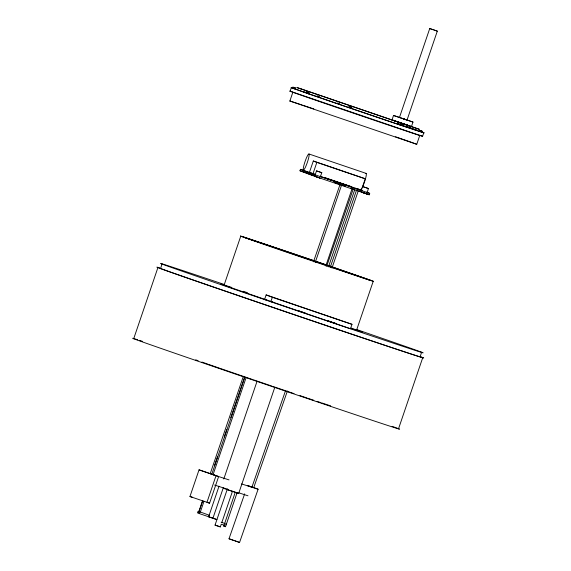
<?xml version="1.0" encoding="UTF-8"?>
<svg xmlns="http://www.w3.org/2000/svg" width="571" height="571" viewBox="0 0 571 571"><rect width="100%" height="100%" fill="white"/><g stroke="black" fill="none" stroke-linecap="round" stroke-linejoin="round"><path stroke-width="0.86" d="M224.546 526.369L223.761 526.098L235.252 492.302L236.701 492.802M133.693 338.739L157.91 267.599M162.071 264.052L160.558 268.498A138.082 0.721 18.8 0 0 305.956 318.661A138.082 0.721 18.8 0 0 420.12 356.675L421.634 352.228M223.96 285.507L240.769 236.13M290.111 91.182L291.324 87.627M289.861 101.024L292.894 92.131L419.778 135.413L416.751 144.306L289.861 101.024L293.986 102.33M366.496 192.141L369.708 193.362L369.223 194.79L312.009 175.361L299.968 170.772L300.446 169.351L314.749 174.205M209.571 503.172L189.957 496.513L199.036 469.84L218.65 476.492L209.571 503.172L206.959 502.33L216.038 475.657L199.036 469.84M264.623 299.347L266.136 294.907L351.986 324.314L350.473 328.76L264.623 299.347L267.135 300.203M315.428 174.762L309.375 172.556L313.308 161.001L365.269 178.787L361.336 190.35L320.438 176.46L321.808 172.706L316.505 170.893L314.692 176.232L319.981 178.031M210.749 473.809L210.228 473.63L243.36 376.318M312.009 175.361L312.494 173.941L300.446 169.351M312.922 173.912L316.862 162.35L313.308 161.001M199.6 512.922L198.522 512.551L202.519 500.796M214.532 465.522L217.672 456.286M224.253 436.972L226.823 429.413M230.827 417.651L244.552 377.345M202.791 500.646L198.715 512.622M211.698 474.48L244.745 377.417M270.832 301.716L272.346 297.27L266.136 294.907M200.278 512.208L203.997 501.295M213.147 474.422L246.022 377.838M219.028 486.214L208.608 516.819L216.944 519.574L197.723 513.043L197.709 512.351L198.308 511.259L209.578 515.37M223.782 479.012L256.964 381.549M212.912 518.29L223.325 487.684M217.373 525.912L215.046 525.106L227.365 488.969M215.039 525.099L220.335 526.905L221.255 524.214L224.581 525.356M221.826 522.529L232.447 491.338L230.848 490.803M313.486 261.796L340.009 184.54M315.256 262.403L341.579 185.075M223.803 526.112L225.524 526.698L237.022 492.909L236.658 492.773M230.177 490.582L238.671 493.451L274.708 387.581M325.798 265.943L352.121 188.616M326.683 266.286L353.213 189.022M328.461 266.885L354.784 189.558M330.209 267.478L356.532 190.15M331.979 268.077L358.303 190.757L357.268 190.407M363.67 192.884L361.35 192.077L366.639 193.876L368.452 188.544L366.118 187.731M407.216 120.06L412.976 122.073L411.463 126.519L392.006 119.903L393.519 115.463L399.729 117.512M401.834 118.304L399.457 117.476L429.735 28.55L437.307 31.134L407.037 120.06L404.753 119.296M356.404 330.688L373.213 281.303M422.561 136.362L423.768 132.807M398.551 428.714L422.768 357.574M233.603 540.394L229.007 538.774L244.652 493.858M252.725 487.356L251.954 487.077L285.343 391.235M287.399 391.007L253.71 487.691L253.181 487.513M229.007 538.767L239.563 542.45L258.106 489.226L253.51 487.598M225.859 524.963L226.023 523.878M198.173 512.415L198.308 511.259M209.264 516.455L208.858 516.834L209.5 515.085M392.006 119.903L402.612 123.45M412.976 122.073L403.79 118.975M399.964 124.921L401.499 125.463M403.312 126.07L400.485 125.099M419.143 131.223L422.59 132.401L422.169 132.251M399.457 117.476L400.192 117.712M418.836 131.123L403.754 126.177M321.808 172.706L319.539 171.942M368.452 188.544L363.156 186.738L365.49 187.545M314.692 176.232L316.962 176.989M319.988 178.038L317.719 177.281M341.501 185.054L340.544 184.726M354.769 189.558L353.977 189.294M229.014 479.89L211.491 474.258A4.696 4.489 -72.2 0 1 212.598 474.637M241.533 483.915L250.712 486.863A4.696 4.489 -72.2 0 1 251.825 487.241M214.603 485.065L227.957 489.354M238.806 492.837L247.985 495.792M189.957 496.513L192.57 497.355M292.53 88.034L293.858 88.498M303.394 91.617L304.971 92.138M294.8 102.602L302.145 105.028M251.947 487.077L258.106 489.226M227.658 489.697L227.144 489.533L229.478 490.339M316.969 96.135L319.382 96.942M407.651 127.04L408.351 127.276M401.342 125.377L351.843 108.633M302.98 105.307L313.8 108.918M410.271 127.947L409.436 127.668M305.014 172.506L303.415 171.971L305.071 172.549M244.759 376.796L244.095 376.575M211.427 474.044L211.998 474.23L210.97 473.887M401.748 118.233L402.705 118.561M317.355 96.256L317.797 96.406M337.318 102.994L339.766 103.822M306.441 173.02L308.711 173.777L306.377 172.97M402.212 118.354L404.76 119.225M401.734 118.304L404.289 119.175M293.672 88.412L295.6 89.076M308.968 153.984A8.451 1.221 -71.2 0 1 305.706 166.611A8.451 1.221 -71.2 0 1 303.922 165.297A8.451 1.221 -71.2 0 1 308.968 153.984L366.175 173.413M316.862 162.35L365.269 178.787M325.691 177.916L351.772 186.774M309.375 172.556L315.213 174.54M320.224 176.246L321.894 176.81M325.234 177.945L351.943 187.01M355.276 188.145L361.336 190.35M312.494 173.941L369.708 193.362M299.968 170.772L315.106 175.911M334.456 182.484L340.352 184.483M342.871 185.339L345.398 186.196M353.092 188.951L352.443 188.73M314.578 260.926L243.417 237.029L370.565 280.404L332.393 267.021M272.346 297.27L351.986 324.314M270.49 301.345L273.002 302.195M297.313 310.453L304.857 313.015M327.49 320.702L335.876 323.543M230.377 490.682L223.932 488.476M433.068 29.713L429.742 28.557M433.974 29.977L437.307 31.134M403.697 118.896L406.395 119.782M402.798 118.632L393.519 115.463M403.247 123.671L407.88 125.256M294.158 87.613C289.212 85.9 299.432 89.411 294.436 87.684M420.984 130.873C416.038 129.16 426.252 132.672 421.262 130.945M307.391 92.388C302.444 90.682 312.665 94.194 307.669 92.466M350.216 107.112C345.277 105.399 355.49 108.911 350.494 107.184M317.169 96.171L317.626 96.328M409.257 127.583L410.121 127.883M294.136 88.576L295 88.869M318.839 171.707L316.512 170.9M364.305 193.069L366.632 193.869M315.385 261.204L326.719 265.08M328.339 265.636L330.773 266.464M232.261 491.224L235.659 492.388M221.148 522.208L225.167 523.578M224.724 526.419L225.516 526.69M218.001 526.098L220.327 526.897M408.522 127.354L407.765 127.09M405.531 119.525L406.245 119.774M408.465 125.463L409.643 125.87M397.816 123.657L401.934 125.078M309.039 93.929L351.829 108.64L351.408 108.49M395.56 136.776L402.726 139.253M406.052 126.505L413.454 129.096M308.583 93.772L309.004 93.922L296.256 89.312M403.519 139.524L411.263 142.236M351.493 188.309L350.951 188.116M234.966 540.823L239.556 542.443M237.186 492.923L238.671 493.451M414.275 129.389L417.18 130.438M412.034 142.507L416.751 144.306M410.863 126.298L411.463 126.519M357.66 188.773L362.478 190.614M359.587 191.114L369.223 194.79M392.127 426.366A140.901 0.735 18.8 0 1 278.919 388.858A140.901 0.735 18.8 0 1 134.078 338.667M134.52 338.803A140.901 0.735 18.8 0 1 137.675 339.788M139.374 340.337A140.901 0.735 18.8 0 1 142.365 341.308M330.659 405.867A75.151 0.393 18.8 0 1 321.68 402.898M320.709 402.576A75.151 0.393 18.8 0 1 317.048 401.356M313.879 400.292A75.151 0.393 18.8 0 1 307.926 398.294M307.041 397.994A75.151 0.393 18.8 0 1 299.925 395.596M294.029 393.612A75.151 0.393 18.8 0 1 272.467 386.303M271.632 386.017A75.151 0.393 18.8 0 1 253.909 379.979M253.046 379.686A75.151 0.393 18.8 0 1 220.506 368.516M219.564 368.195A75.151 0.393 18.8 0 1 208.643 364.405M207.93 364.155A75.151 0.393 18.8 0 1 201.941 362.057M198.137 360.708A75.151 0.393 18.8 0 1 195.689 359.809M420.663 356.789A140.901 0.735 18.8 0 1 290.839 313.536A140.901 0.735 18.8 0 1 159.809 267.992M350.994 328.047A75.151 0.393 18.8 0 1 351.079 328.532M335.398 323.293A75.151 0.393 18.8 0 1 332.772 322.415M332.015 322.158A75.151 0.393 18.8 0 1 328.097 320.838M305.721 313.272A75.151 0.393 18.8 0 1 299.026 310.995M272.731 302.038A75.151 0.393 18.8 0 1 270.169 301.16M266.807 300.003A75.151 0.393 18.8 0 1 227.322 286M227.979 286.214A75.151 0.393 18.8 0 1 231.776 287.47M243.282 291.303A75.151 0.393 18.8 0 1 247.443 292.702M357.196 329.724A138.082 0.721 18.8 0 1 392.498 342.893A138.082 0.721 18.8 0 1 192.741 274.901A138.082 0.721 18.8 0 1 224.46 284.544M331.758 266.785A70.454 0.371 18.8 0 1 352.842 274.608A70.454 0.371 18.8 0 1 243.81 237.336A70.454 0.371 18.8 0 1 314.071 260.74M315.749 261.311A70.454 0.371 18.8 0 1 326.84 265.101M328.503 265.672A70.454 0.371 18.8 0 1 330.959 266.514M365.818 173.491A8.451 1.221 -71.2 0 1 365.683 178.059A8.451 1.221 -71.2 0 1 362.178 187.573M361.529 188.68A8.451 1.221 -71.2 0 1 361 189.294M419.685 135.22A70.454 0.371 18.8 0 1 357.146 114.436A70.454 0.371 18.8 0 1 292.495 91.924M422.483 132.229A70.454 0.371 18.8 0 1 353.977 109.389A70.454 0.371 18.8 0 1 294.607 88.662M317.062 96.128A70.454 0.371 18.8 0 1 319.403 96.913M397.502 123.507A70.454 0.371 18.8 0 1 401.991 125.056M404.546 125.941A70.454 0.371 18.8 0 1 409.957 127.818M410.92 128.154A70.454 0.371 18.8 0 1 417.537 130.466M400.264 124.035L403.711 125.213L400.264 124.035M300.846 88.798L296.863 87.534L419.435 129.346L300.846 88.798M247.907 485.664L247.55 485.543L252.146 487.17L247.907 485.664"/></g></svg>
